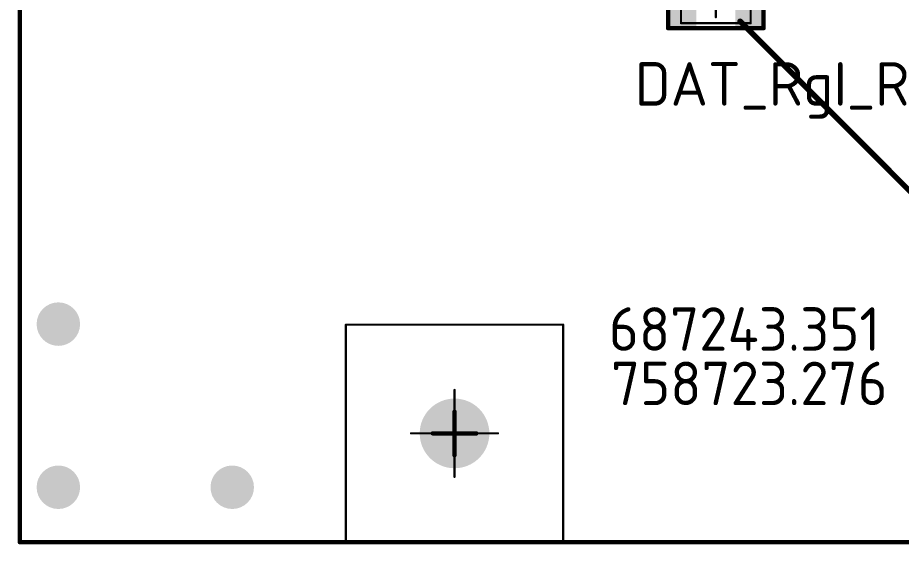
# Model space of a CAD drawing. Header units: inches. Extents: x 0 to 220, y 0 to 79.
# Drawn here: x -0.1 to 40.56, y -0.1 to 24.12 of the extents above; entities that cross this region are included whole.
import ezdxf

# ---------------------------------------------------------------- set-up
doc = ezdxf.new("R2010")
doc.units = ezdxf.units.IN
for name, color, linetype in [('Bottom Layer- Bottom', 5, 'Continuous'), ('Bottom Solder- Bot Mask', 6, 'Continuous'), ('Mechanical 1- Top Assy', 6, 'Continuous'), ('Mechanical 13', 56, 'Continuous'), ('Mechanical 15', 56, 'Continuous'), ('Mechanical 4- Help', 56, 'Continuous'), ('Multi-Layer', 9, 'Continuous'), ('Top Layer- Top', 1, 'Continuous'), ('Top Overlay- Top Silk', 2, 'Continuous'), ('Top Paste- Top Paste', 8, 'Continuous'), ('Top Solder- Top Mask', 216, 'Continuous')]:
    doc.layers.add(name, color=color, linetype=linetype)
doc.styles.add('GOST type B', font='', dxfattribs={"height": 0.2})
doc.styles.get('GOST type B').set_extended_font_data('GOST type B')

# ---------------------------------------------------------------- blocks, each defined once
blk = doc.blocks.new('1206_26')
at = {"layer": 'Top Layer- Top'}
for points in [[(-2, -0.8), (-2, 0.8), (-1, 0.8), (-1, -0.8)], [(1, -0.8), (1, 0.8), (2, 0.8), (2, -0.8)]]:
    blk.add_hatch(color=7, dxfattribs=at).paths.add_polyline_path(points)
at = {"layer": 'Top Paste- Top Paste'}
for points in [[(-2, -0.8), (-2, 0.8), (-1, 0.8), (-1, -0.8)], [(1, -0.8), (1, 0.8), (2, 0.8), (2, -0.8)]]:
    blk.add_hatch(color=7, dxfattribs=at).paths.add_polyline_path(points)
at = {"layer": 'Top Solder- Top Mask'}
for points in [[(-2.102, -0.902), (-2.102, 0.902), (-0.898, 0.902), (-0.898, -0.902)], [(0.898, -0.902), (0.898, 0.902), (2.102, 0.902), (2.102, -0.902)]]:
    blk.add_hatch(color=7, dxfattribs=at).paths.add_polyline_path(points)
at = {"layer": 'Mechanical 13'}
for points in [[(-1.6, -0.775, 0.1, 0.1, 0), (-1.6, 0.775, 0.1, 0.1, 0)], [(-1.6, 0.775, 0.1, 0.1, 0), (1.6, 0.775, 0.1, 0.1, 0)], [(1.6, -0.775, 0.1, 0.1, 0), (1.6, 0.775, 0.1, 0.1, 0)], [(-1.6, -0.775, 0.1, 0.1, 0), (1.6, -0.775, 0.1, 0.1, 0)]]:
    blk.add_lwpolyline(points, format="xyseb", dxfattribs=at)
for points in [[(-1.625, 0.775, 0.05, 0.05, 1), (-1.575, 0.775, 0.05, 0.05, 1)], [(-1.625, 0.775, 0.05, 0.05, 1), (-1.575, 0.775, 0.05, 0.05, 1)], [(1.575, 0.775, 0.05, 0.05, 1), (1.625, 0.775, 0.05, 0.05, 1)], [(1.575, 0.775, 0.05, 0.05, 1), (1.625, 0.775, 0.05, 0.05, 1)], [(-1.625, -0.775, 0.05, 0.05, 1), (-1.575, -0.775, 0.05, 0.05, 1)], [(-1.625, -0.775, 0.05, 0.05, 1), (-1.575, -0.775, 0.05, 0.05, 1)], [(1.575, -0.775, 0.05, 0.05, 1), (1.625, -0.775, 0.05, 0.05, 1)], [(1.575, -0.775, 0.05, 0.05, 1), (1.625, -0.775, 0.05, 0.05, 1)]]:
    blk.add_lwpolyline(points, format="xyseb", close=True, dxfattribs=at)
at = {"layer": 'Mechanical 15'}
for points in [[(-2.2, 1, 0.1, 0.1, 0), (2.2, 1, 0.1, 0.1, 0)], [(-2.2, -1, 0.1, 0.1, 0), (-2.2, 1, 0.1, 0.1, 0)], [(2.2, -1, 0.1, 0.1, 0), (2.2, 1, 0.1, 0.1, 0)], [(0, -0.5, 0.1, 0.1, 0), (0, 0.5, 0.1, 0.1, 0)], [(-0.5, 0, 0.1, 0.1, 0), (0.5, 0, 0.1, 0.1, 0)], [(-2.2, -1, 0.1, 0.1, 0), (2.2, -1, 0.1, 0.1, 0)]]:
    blk.add_lwpolyline(points, format="xyseb", dxfattribs=at)
for points in [[(-2.225, 1, 0.05, 0.05, 1), (-2.175, 1, 0.05, 0.05, 1)], [(-2.225, 1, 0.05, 0.05, 1), (-2.175, 1, 0.05, 0.05, 1)], [(2.175, 1, 0.05, 0.05, 1), (2.225, 1, 0.05, 0.05, 1)], [(2.175, 1, 0.05, 0.05, 1), (2.225, 1, 0.05, 0.05, 1)], [(-0.025, 0.5, 0.05, 0.05, 1), (0.025, 0.5, 0.05, 0.05, 1)], [(-0.525, 0, 0.05, 0.05, 1), (-0.475, 0, 0.05, 0.05, 1)], [(0.475, 0, 0.05, 0.05, 1), (0.525, 0, 0.05, 0.05, 1)], [(-0.025, -0.5, 0.05, 0.05, 1), (0.025, -0.5, 0.05, 0.05, 1)], [(-2.225, -1, 0.05, 0.05, 1), (-2.175, -1, 0.05, 0.05, 1)], [(-2.225, -1, 0.05, 0.05, 1), (-2.175, -1, 0.05, 0.05, 1)], [(2.175, -1, 0.05, 0.05, 1), (2.225, -1, 0.05, 0.05, 1)], [(2.175, -1, 0.05, 0.05, 1), (2.225, -1, 0.05, 0.05, 1)]]:
    blk.add_lwpolyline(points, format="xyseb", close=True, dxfattribs=at)
at = {"layer": 'Top Overlay- Top Silk'}
for points in [[(-2.2, -1, 0.2, 0.2, 0), (-2.2, 1, 0.2, 0.2, 0)], [(-2.2, 1, 0.2, 0.2, 0), (2.2, 1, 0.2, 0.2, 0)], [(2.2, -1, 0.2, 0.2, 0), (2.2, 1, 0.2, 0.2, 0)], [(-2.2, -1, 0.2, 0.2, 0), (2.2, -1, 0.2, 0.2, 0)]]:
    blk.add_lwpolyline(points, format="xyseb", dxfattribs=at)
for points in [[(-2.25, 1, 0.1, 0.1, 1), (-2.15, 1, 0.1, 0.1, 1)], [(-2.25, 1, 0.1, 0.1, 1), (-2.15, 1, 0.1, 0.1, 1)], [(2.15, 1, 0.1, 0.1, 1), (2.25, 1, 0.1, 0.1, 1)], [(2.15, 1, 0.1, 0.1, 1), (2.25, 1, 0.1, 0.1, 1)], [(-2.25, -1, 0.1, 0.1, 1), (-2.15, -1, 0.1, 0.1, 1)], [(-2.25, -1, 0.1, 0.1, 1), (-2.15, -1, 0.1, 0.1, 1)], [(2.15, -1, 0.1, 0.1, 1), (2.25, -1, 0.1, 0.1, 1)], [(2.15, -1, 0.1, 0.1, 1), (2.25, -1, 0.1, 0.1, 1)]]:
    blk.add_lwpolyline(points, format="xyseb", close=True, dxfattribs=at)

msp = doc.modelspace()

# ---------------------------------------------------------------- hatches: boundary and pattern name
at = {"layer": 'Bottom Layer- Bottom'}
h = msp.add_hatch(color=7, dxfattribs=at)
edge = h.paths.add_edge_path()
edge.add_arc((20, 5), 1.5, 0, 360)
at = {"layer": 'Bottom Solder- Bot Mask'}
h = msp.add_hatch(color=7, dxfattribs=at)
edge = h.paths.add_edge_path()
edge.add_arc((20, 5), 1.602, 0, 360)
at = {"layer": 'Multi-Layer'}
h = msp.add_hatch(color=9, dxfattribs=at)
edge = h.paths.add_edge_path()
edge.add_arc((20, 5), 1.5, 0, 360)
at = {"layer": 'Top Layer- Top'}
h = msp.add_hatch(color=7, dxfattribs=at)
edge = h.paths.add_edge_path()
edge.add_arc((1.772, 10.026), 0.5, 0, 360)
h = msp.add_hatch(color=7, dxfattribs=at)
edge = h.paths.add_edge_path()
edge.add_arc((20, 5), 1.5, 0, 360)
h = msp.add_hatch(color=7, dxfattribs=at)
edge = h.paths.add_edge_path()
edge.add_arc((1.772, 2.524), 0.5, 0, 360)
h = msp.add_hatch(color=7, dxfattribs=at)
edge = h.paths.add_edge_path()
edge.add_arc((9.772, 2.524), 0.5, 0, 360)
at = {"layer": 'Top Paste- Top Paste'}
h = msp.add_hatch(color=7, dxfattribs=at)
edge = h.paths.add_edge_path()
edge.add_arc((1.772, 10.026), 0.5, 0, 360)
h = msp.add_hatch(color=7, dxfattribs=at)
edge = h.paths.add_edge_path()
edge.add_arc((1.772, 2.524), 0.5, 0, 360)
h = msp.add_hatch(color=7, dxfattribs=at)
edge = h.paths.add_edge_path()
edge.add_arc((9.772, 2.524), 0.5, 0, 360)
at = {"layer": 'Top Solder- Top Mask'}
h = msp.add_hatch(color=7, dxfattribs=at)
edge = h.paths.add_edge_path()
edge.add_arc((1.772, 10.026), 1, 0, 360)
h = msp.add_hatch(color=7, dxfattribs=at)
edge = h.paths.add_edge_path()
edge.add_arc((20, 5), 1.602, 0, 360)
h = msp.add_hatch(color=7, dxfattribs=at)
edge = h.paths.add_edge_path()
edge.add_arc((1.772, 2.524), 1, 0, 360)
h = msp.add_hatch(color=7, dxfattribs=at)
edge = h.paths.add_edge_path()
edge.add_arc((9.772, 2.524), 1, 0, 360)

# ---------------------------------------------------------------- linework, layer by layer
at = {"layer": 'Mechanical 1- Top Assy'}
for points in [[(0, 0, 0.2, 0.2, 0), (0, 50, 0.2, 0.2, 0)], [(0, 0, 0.2, 0.2, 0), (220, 0, 0.2, 0.2, 0)]]:
    msp.add_lwpolyline(points, format="xyseb", dxfattribs=at)
msp.add_lwpolyline([(-0.05, 0, 0.1, 0.1, 1), (0.05, 0, 0.1, 0.1, 1)], format="xyseb", close=True, dxfattribs=at)
msp.add_lwpolyline([(-0.05, 0, 0.1, 0.1, 1), (0.05, 0, 0.1, 0.1, 1)], format="xyseb", close=True, dxfattribs=at)
at = {"layer": 'Mechanical 4- Help'}
for points in [[(15, 0, 0.1, 0.1, 0), (15, 10, 0.1, 0.1, 0)], [(15, 10, 0.1, 0.1, 0), (25, 10, 0.1, 0.1, 0)], [(25, 0, 0.1, 0.1, 0), (25, 10, 0.1, 0.1, 0)], [(20, 3, 0.1, 0.1, 0), (20, 7, 0.1, 0.1, 0)], [(18, 5, 0.1, 0.1, 0), (22, 5, 0.1, 0.1, 0)]]:
    msp.add_lwpolyline(points, format="xyseb", dxfattribs=at)
for points in [[(14.975, 10, 0.05, 0.05, 1), (15.025, 10, 0.05, 0.05, 1)], [(14.975, 10, 0.05, 0.05, 1), (15.025, 10, 0.05, 0.05, 1)], [(24.975, 10, 0.05, 0.05, 1), (25.025, 10, 0.05, 0.05, 1)], [(24.975, 10, 0.05, 0.05, 1), (25.025, 10, 0.05, 0.05, 1)], [(19.975, 7, 0.05, 0.05, 1), (20.025, 7, 0.05, 0.05, 1)], [(17.975, 5, 0.05, 0.05, 1), (18.025, 5, 0.05, 0.05, 1)], [(21.975, 5, 0.05, 0.05, 1), (22.025, 5, 0.05, 0.05, 1)], [(19.975, 3, 0.05, 0.05, 1), (20.025, 3, 0.05, 0.05, 1)], [(14.975, 0, 0.05, 0.05, 1), (15.025, 0, 0.05, 0.05, 1)], [(24.975, 0, 0.05, 0.05, 1), (25.025, 0, 0.05, 0.05, 1)]]:
    msp.add_lwpolyline(points, format="xyseb", close=True, dxfattribs=at)
at = {"layer": 'Top Layer- Top'}
msp.add_lwpolyline([(33.139, 23.953, 0.254, 0.254, 0), (51.092, 6, 0.254, 0.254, 0)], format="xyseb", dxfattribs=at)
msp.add_lwpolyline([(33.075, 23.953, 0.127, 0.127, 1), (33.202, 23.953, 0.127, 0.127, 1)], format="xyseb", close=True, dxfattribs=at)
at = {"layer": 'Top Overlay- Top Silk'}
for points in [[(20, 4, 0.2, 0.2, 0), (20, 6, 0.2, 0.2, 0)], [(19, 5, 0.2, 0.2, 0), (21, 5, 0.2, 0.2, 0)]]:
    msp.add_lwpolyline(points, format="xyseb", dxfattribs=at)
for points in [[(19.95, 6, 0.1, 0.1, 1), (20.05, 6, 0.1, 0.1, 1)], [(18.95, 5, 0.1, 0.1, 1), (19.05, 5, 0.1, 0.1, 1)], [(20.95, 5, 0.1, 0.1, 1), (21.05, 5, 0.1, 0.1, 1)], [(19.95, 4, 0.1, 0.1, 1), (20.05, 4, 0.1, 0.1, 1)]]:
    msp.add_lwpolyline(points, format="xyseb", close=True, dxfattribs=at)

# ---------------------------------------------------------------- block references
msp.add_blockref('1206_26', (32.023, 24.637))

# ---------------------------------------------------------------- texts
at = {"layer": 'Top Overlay- Top Silk', "style": 'GOST type B'}
for s, p in [('DAT_RgI_RX', (28.3, 20.074)), ('687243.351', (27.1, 8.8)), ('758723.276', (27.2, 6.3))]:
    msp.add_text(s, height=2, dxfattribs=at).set_placement(p)

doc.saveas('drawing.dxf')
